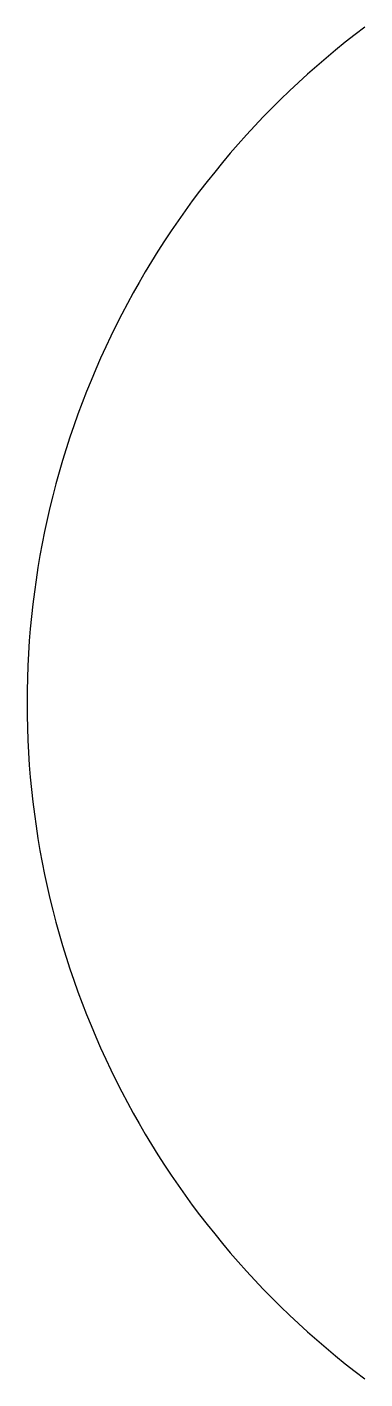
# Model space of a CAD drawing. Header units: metres. Extents: x 711 to 786, y -200 to 100.
import ezdxf

# ---------------------------------------------------------------- set-up
doc = ezdxf.new("R2010")
doc.units = ezdxf.units.M
doc.layers.add('Door_Curve', color=4, linetype='CONTINUOUS')

msp = doc.modelspace()

# ---------------------------------------------------------------- linework, layer by layer
at = {"layer": 'Door_Curve'}
msp.add_lwpolyline([(785.8, 100, 0.5), (785.8, -200, 0.5)], format="xyb", dxfattribs=at)

doc.saveas('drawing.dxf')
